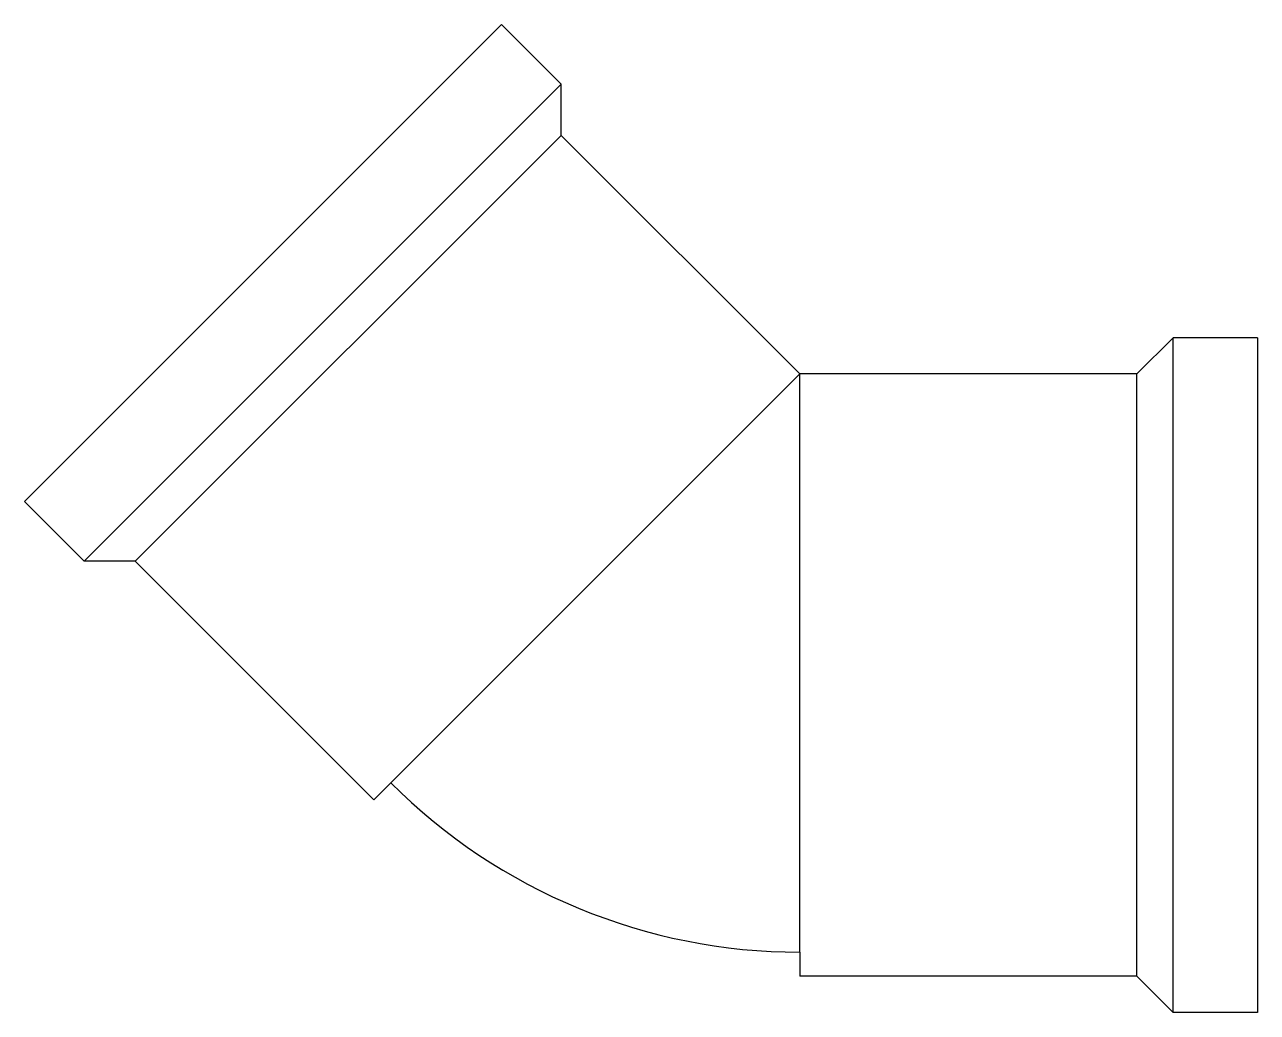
# Model space of a CAD drawing. Header units: millimetres. Extents: x 2735.045 to 2735.148, y 1355.668 to 1355.75.
import ezdxf

# ---------------------------------------------------------------- set-up
doc = ezdxf.new("R2010")
doc.units = ezdxf.units.MM

msp = doc.modelspace()

# ---------------------------------------------------------------- linework, layer by layer
for p, q in [((2735.04531, 1355.71089), (2735.08491, 1355.75049)), ((2735.08491, 1355.75049), (2735.08986, 1355.74554)), ((2735.08986, 1355.74554), (2735.05026, 1355.70594)), ((2735.08986, 1355.74129), (2735.08986, 1355.74554)), ((2735.08986, 1355.74129), (2735.0545, 1355.70594)), ((2735.08986, 1355.74129), (2735.10966, 1355.72149)), ((2735.13766, 1355.72149), (2735.14066, 1355.72449)), ((2735.14766, 1355.72449), (2735.14066, 1355.72449)), ((2735.14066, 1355.66849), (2735.14066, 1355.72449)), ((2735.14766, 1355.72449), (2735.14766, 1355.66849)), ((2735.10966, 1355.72149), (2735.07572, 1355.68755)), ((2735.13766, 1355.72149), (2735.10966, 1355.72149)), ((2735.10966, 1355.67349), (2735.10966, 1355.72149)), ((2735.13766, 1355.67149), (2735.13766, 1355.72149)), ((2735.04531, 1355.71089), (2735.05026, 1355.70594)), ((2735.0545, 1355.70594), (2735.05026, 1355.70594)), ((2735.0545, 1355.70594), (2735.0743, 1355.68614)), ((2735.07572, 1355.68755), (2735.0743, 1355.68614)), ((2735.10966, 1355.67349), (2735.10966, 1355.67149)), ((2735.13766, 1355.67149), (2735.10966, 1355.67149)), ((2735.13766, 1355.67149), (2735.14066, 1355.66849)), ((2735.14766, 1355.66849), (2735.14066, 1355.66849))]:
    msp.add_line(p, q)
msp.add_arc((2735.10966, 1355.72149), 0.048, 225, 270)

doc.saveas('drawing.dxf')
